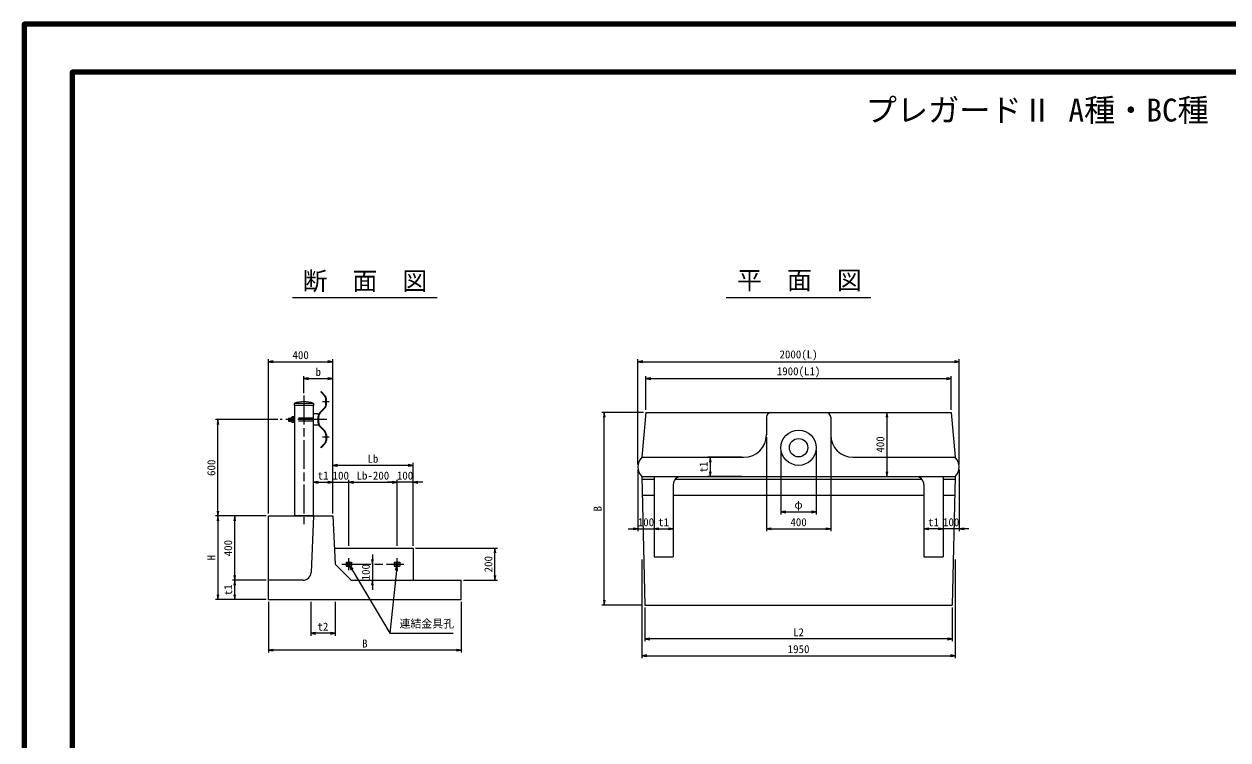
# Model space of a CAD drawing. Units: millimetres at full size, sheet at 1:15. Extents: x 0 to 12615, y 0 to 8910.
# Drawn here: x 0 to 7495, y 4455 to 8910 of the extents above; entities that cross this region are included whole.
import ezdxf
from ezdxf.enums import TextEntityAlignment as Align

# ---------------------------------------------------------------- set-up
doc = ezdxf.new("R2010")
doc.units = ezdxf.units.MM
doc.header["$LTSCALE"] = 15
doc.linetypes.add('CHAIN', pattern=[18.5, 12, -1.5, 3.5, -1.5])
doc.linetypes.add('DASHED_SPACED', pattern=[12, 6, -6])
for name, color, linetype, lineweight in [('D-BMK', 2, 'CHAIN', 13), ('D-STR-DIM', 7, 'Continuous', 13), ('D-STR-STRn', 1, 'Continuous', 25), ('D-STR-TXT', 7, 'Continuous', 13), ('D-TTL', 2, 'Continuous', 140), ('D-TTL-TXT', 7, 'Continuous', 13)]:
    doc.layers.add(name, color=color, linetype=linetype, lineweight=lineweight)
doc.styles.add('ＭＳ ゴシック', font='')
doc.styles.get('ＭＳ ゴシック').set_extended_font_data('MS Gothic')

# ---------------------------------------------------------------- blocks, each defined once
blk = doc.blocks.new('open_arrow')
at = {"color": 0, "linetype": 'Continuous', "lineweight": -2}
blk.add_lwpolyline([(7.5, 1.25), (0, 0), (7.5, -1.25)], dxfattribs=at)

msp = doc.modelspace()

# ---------------------------------------------------------------- linework, layer by layer
at = {"layer": 'D-BMK'}
for p, q in [((1741.69, 6598.71), (1741.69, 5798.71)), ((1898.58, 6558.21), (1858.64, 6558.21)), ((1885.04, 6448.71), (1595.34, 6448.71)), ((1898.58, 6339.21), (1858.64, 6339.21)), ((1979.19, 5548.71), (2364.19, 5548.71)), ((2021.69, 5511.21), (2021.69, 5586.21)), ((2321.69, 5511.21), (2321.69, 5586.21))]:
    msp.add_line(p, q, dxfattribs=at)
at = {"layer": 'D-STR-DIM'}
for p, q in [((1521.69, 5863.71), (1521.69, 6823.71)), ((1921.69, 5863.71), (1921.69, 6823.71)), ((3821.69, 6168.71), (3821.69, 6823.71)), ((5821.69, 6168.71), (5821.69, 6823.71)), ((1521.69, 6808.71), (1921.69, 6808.71)), ((3821.69, 6808.71), (5821.69, 6808.71)), ((1741.69, 6613.71), (1741.69, 6718.71)), ((1741.69, 6703.71), (1921.69, 6703.71)), ((1921.69, 5863.71), (1921.69, 6718.71)), ((3871.69, 6508.71), (3871.69, 6718.71)), ((3871.69, 6703.71), (5771.69, 6703.71)), ((5771.69, 6508.71), (5771.69, 6718.71)), ((1580.34, 6448.71), (1191.69, 6448.71)), ((1206.69, 5848.71), (1206.69, 6448.71)), ((3856.69, 6493.71), (3596.69, 6493.71)), ((3611.69, 5293.71), (3611.69, 6493.71)), ((5006.69, 6493.71), (5386.69, 6493.71)), ((5371.69, 6493.71), (5371.69, 6093.71)), ((4621.69, 6338.71), (4621.69, 5753.71)), ((5021.69, 6338.71), (5021.69, 5753.71)), ((4711.69, 6258.71), (4711.69, 5858.71)), ((4931.69, 6258.71), (4931.69, 5858.71)), ((1921.69, 5863.71), (1921.69, 6178.71)), ((2421.69, 6163.71), (1921.69, 6163.71)), ((2421.69, 5663.71), (2421.69, 6178.71)), ((4466.69, 6213.71), (4256.69, 6213.71)), ((4271.69, 6213.71), (4271.69, 6093.71)), ((1801.69, 5863.71), (1801.69, 6073.71)), ((1921.69, 5863.71), (1921.69, 6073.71)), ((1921.69, 5863.71), (1921.69, 6073.71)), ((2021.69, 5663.71), (2021.69, 6073.71)), ((2021.69, 5663.71), (2021.69, 6073.71)), ((2321.69, 5663.71), (2321.69, 6073.71)), ((2321.69, 5663.71), (2321.69, 6073.71)), ((2421.69, 5663.71), (2421.69, 6073.71)), ((3821.69, 6138.71), (3821.69, 5753.71)), ((3921.69, 6078.71), (3921.69, 5753.71)), ((3921.69, 6078.71), (3921.69, 5753.71)), ((4466.69, 6093.71), (4256.69, 6093.71)), ((5036.69, 6093.71), (5386.69, 6093.71)), ((5821.69, 6138.71), (5821.69, 5753.71)), ((1801.69, 6058.71), (1921.69, 6058.71)), ((1861.69, 6058.71), (2081.69, 6058.71)), ((2021.69, 6058.71), (2321.69, 6058.71)), ((2481.69, 6058.71), (2261.69, 6058.71)), ((4041.69, 5963.71), (4041.69, 5753.71)), ((5601.69, 5963.71), (5601.69, 5753.71)), ((5721.69, 5963.71), (5721.69, 5753.71)), ((5721.69, 5963.71), (5721.69, 5753.71)), ((1506.69, 5848.71), (1191.69, 5848.71)), ((1506.69, 5848.71), (1191.69, 5848.71)), ((1206.69, 5848.71), (1206.69, 5328.71)), ((1506.69, 5848.71), (1296.69, 5848.71)), ((1311.69, 5448.71), (1311.69, 5848.71)), ((4711.69, 5873.71), (4931.69, 5873.71)), ((3761.69, 5768.71), (3981.69, 5768.71)), ((3921.69, 5768.71), (4041.69, 5768.71)), ((4621.69, 5768.71), (5021.69, 5768.71)), ((5721.69, 5768.71), (5601.69, 5768.71)), ((5881.69, 5768.71), (5661.69, 5768.71)), ((2436.69, 5648.71), (2946.69, 5648.71)), ((2931.69, 5448.71), (2931.69, 5648.71)), ((2168.39, 5608.71), (2168.39, 5388.71)), ((3846.69, 5578.71), (3846.69, 4963.71)), ((5796.69, 5578.71), (5796.69, 4963.71)), ((1506.69, 5448.71), (1296.69, 5448.71)), ((1506.69, 5448.71), (1296.69, 5448.71)), ((1311.69, 5328.71), (1311.69, 5448.71)), ((2736.69, 5448.71), (2946.69, 5448.71)), ((1506.69, 5328.71), (1191.69, 5328.71)), ((1506.69, 5328.71), (1296.69, 5328.71)), ((1521.69, 5313.71), (1521.69, 4998.71)), ((1784.69, 5313.71), (1784.69, 5103.71)), ((1936.69, 5313.71), (1936.69, 5103.71)), ((2721.69, 5313.71), (2721.69, 4998.71)), ((3849.69, 5293.71), (3596.69, 5293.71)), ((3864.69, 5278.71), (3864.69, 5068.71)), ((5778.69, 5278.71), (5778.69, 5068.71)), ((1936.69, 5118.71), (1784.69, 5118.71)), ((5778.69, 5083.71), (3864.69, 5083.71)), ((2721.69, 5013.71), (1521.69, 5013.71)), ((3846.69, 4978.71), (5796.69, 4978.71))]:
    msp.add_line(p, q, dxfattribs=at)
at = {"layer": 'D-STR-STRn'}
for p, q in [((1848.85, 6623.71), (1846.62, 6621.4)), ((1846.62, 6621.4), (1872.08, 6595.05)), ((1848.85, 6623.71), (1874.38, 6597.27)), ((1681.54, 6548.71), (1681.54, 6536.21)), ((1801.84, 6548.71), (1681.54, 6548.71)), ((1801.84, 6536.21), (1681.54, 6536.21)), ((1684.54, 6536.21), (1684.54, 5848.71)), ((1798.84, 6536.21), (1798.84, 6483.71)), ((1801.84, 6548.71), (1801.84, 6536.21)), ((1870.11, 6521.91), (1841.27, 6492.05)), ((1878.64, 6543.03), (1878.64, 6578.79)), ((1881.84, 6543.03), (1881.84, 6578.79)), ((1645.34, 6457.71), (1665.34, 6457.71)), ((1645.34, 6457.71), (1645.34, 6439.71)), ((1647.84, 6457.71), (1647.84, 6439.71)), ((1650.34, 6457.71), (1650.34, 6439.71)), ((1652.84, 6457.71), (1652.84, 6439.71)), ((1655.34, 6457.71), (1655.34, 6439.71)), ((1657.84, 6457.71), (1657.84, 6439.71)), ((1660.34, 6457.71), (1660.34, 6439.71)), ((1662.84, 6457.71), (1662.84, 6439.71)), ((1665.34, 6435.69), (1665.34, 6461.73)), ((1665.34, 6457.71), (1665.34, 6439.71)), ((1681.34, 6466.01), (1668.81, 6466.01)), ((1681.34, 6457.34), (1668.81, 6457.34)), ((1684.54, 6467.21), (1681.34, 6467.21)), ((1681.34, 6467.21), (1681.34, 6430.21)), ((1681.34, 6431.4), (1681.34, 6466.01)), ((1684.54, 6459.71), (1681.34, 6459.71)), ((1684.54, 6467.21), (1684.54, 6430.21)), ((1798.84, 6483.71), (1798.84, 6413.71)), ((1831.84, 6483.71), (1798.84, 6483.71)), ((1831.84, 6483.71), (1831.84, 6413.71)), ((1831.84, 6428.71), (1831.84, 6468.71)), ((1835.04, 6428.71), (1835.04, 6468.71)), ((1835.04, 6431.4), (1835.04, 6466.01)), ((1872.41, 6519.69), (1843.58, 6489.82)), ((1645.34, 6439.71), (1665.34, 6439.71)), ((1681.34, 6440.07), (1668.81, 6440.07)), ((1681.34, 6431.4), (1668.81, 6431.4)), ((1684.54, 6437.71), (1681.34, 6437.71)), ((1684.54, 6430.21), (1681.34, 6430.21)), ((1831.84, 6413.71), (1798.84, 6413.71)), ((1798.84, 6413.71), (1798.84, 5848.71)), ((1870.11, 6375.5), (1841.27, 6405.37)), ((1872.41, 6377.73), (1843.58, 6407.59)), ((1846.62, 6276.01), (1872.08, 6302.37)), ((1848.85, 6273.71), (1874.38, 6300.14)), ((1878.64, 6354.39), (1878.64, 6318.62)), ((1881.84, 6354.39), (1881.84, 6318.62)), ((1848.85, 6273.71), (1846.62, 6276.01)), ((1798.84, 5848.71), (1684.54, 5848.71))]:
    msp.add_line(p, q, dxfattribs=at)
at = {"layer": 'D-STR-STRn', "linetype": 'DASHED_SPACED', "lineweight": 13}
for p, q in [((1798.84, 6457.94), (1684.54, 6457.94)), ((1798.84, 6439.48), (1684.54, 6439.48))]:
    msp.add_line(p, q, dxfattribs=at)
at = {"layer": 'D-STR-STRn', "lineweight": 13}
for p, q in [((3871.69, 6493.71), (3846.69, 6213.71)), ((3871.69, 6493.71), (5771.69, 6493.71)), ((4621.69, 6463.71), (4621.69, 6353.71)), ((5021.69, 6463.71), (5021.69, 6353.71)), ((5771.69, 6493.71), (5796.69, 6213.71)), ((3846.69, 6213.71), (4481.69, 6213.71)), ((5161.69, 6213.71), (5796.69, 6213.71)), ((3846.69, 6093.71), (5796.69, 6093.71)), ((3846.69, 6093.71), (3864.69, 5293.71)), ((3847.16, 6078.71), (3921.69, 6078.71)), ((3921.69, 6093.71), (3921.69, 5593.71)), ((4055.99, 6078.71), (5587.4, 6078.71)), ((5721.69, 6093.71), (5721.69, 5593.71)), ((5721.69, 6078.71), (5796.23, 6078.71)), ((5796.69, 6093.71), (5778.69, 5293.71)), ((4041.69, 6043.7), (4041.69, 5593.71)), ((5601.69, 6043.7), (5601.69, 5593.71)), ((3850.29, 5978.71), (3921.69, 5978.71)), ((4041.69, 5978.71), (5601.69, 5978.71)), ((5721.69, 5978.71), (5793.1, 5978.71)), ((1521.69, 5448.71), (1521.69, 5848.71)), ((1521.69, 5848.71), (1841.69, 5848.71)), ((1801.69, 5848.71), (1786.73, 5496.58)), ((1841.69, 5848.71), (1921.69, 5848.71)), ((1921.69, 5848.71), (1936.69, 5548.71)), ((1931.69, 5648.71), (2421.69, 5648.71)), ((2421.69, 5648.71), (2421.69, 5448.71)), ((1936.69, 5548.71), (2036.69, 5448.71)), ((2004.19, 5561.21), (2004.19, 5536.21)), ((2004.19, 5561.21), (2039.19, 5561.21)), ((2039.19, 5561.21), (2039.19, 5536.21)), ((2304.19, 5561.21), (2304.19, 5536.21)), ((2304.19, 5561.21), (2339.19, 5561.21)), ((2339.19, 5561.21), (2339.19, 5536.21)), ((3921.69, 5593.71), (4041.69, 5593.71)), ((5601.69, 5593.71), (5721.69, 5593.71)), ((2004.19, 5536.21), (2039.19, 5536.21)), ((2304.19, 5536.21), (2339.19, 5536.21)), ((1736.77, 5448.71), (1521.69, 5448.71)), ((1521.69, 5328.71), (1521.69, 5448.71)), ((2036.69, 5448.71), (2721.69, 5448.71)), ((2721.69, 5328.71), (2721.69, 5448.71)), ((1521.69, 5328.71), (2721.69, 5328.71)), ((3864.69, 5293.71), (5778.69, 5293.71))]:
    msp.add_line(p, q, dxfattribs=at)
for centre, radius in [((4821.69, 6273.71), 110), ((4821.69, 6273.71), 57.15), ((2021.69, 5548.71), 8), ((2321.69, 5548.71), 8)]:
    msp.add_circle(centre, radius, dxfattribs=at)
at = {"layer": 'D-STR-STRn'}
for centre, radius, start, end in [((1855.24, 6578.79), 26.6, 0, 44), ((1741.69, 6403.96), 156.75, 67.4351, 112.5649), ((1848.24, 6543.03), 30.4, 316, 0), ((1855.24, 6578.79), 23.4, 0, 44), ((1848.24, 6543.03), 33.6, 316, 0), ((1669.79, 6461.68), 4.45, 102.80038, 257.19962), ((1677.84, 6448.71), 12.5, 136.3091, 223.6909), ((1865.44, 6468.71), 33.6, 136, 180), ((1865.44, 6468.71), 30.4, 136, 180), ((1669.79, 6435.73), 4.45, 102.80038, 257.19962), ((1865.44, 6428.71), 33.6, 180, 224), ((1865.44, 6428.71), 30.4, 180, 224), ((1848.24, 6354.39), 30.4, 0, 44), ((1848.24, 6354.39), 33.6, 0, 44), ((1855.24, 6318.62), 23.4, 316, 0), ((1855.24, 6318.62), 26.6, 316, 0)]:
    msp.add_arc(centre, radius, start, end, dxfattribs=at)
at = {"layer": 'D-STR-STRn', "lineweight": 13}
for centre, radius, start, end in [((4651.69, 6463.71), 30, 90, 180), ((4991.69, 6463.71), 30, 0, 90), ((4481.69, 6353.71), 140, 270, 0), ((5161.69, 6353.71), 140, 180, 270), ((3906.19, 6153.71), 84.5, 134.76027, 225.23973), ((5737.19, 6153.71), 84.5, 314.76027, 45.23973), ((4091.7, 6043.7), 50, 90, 180), ((5551.69, 6043.7), 50, 0, 90), ((1736.77, 5498.71), 50, 270, 357.56639)]:
    msp.add_arc(centre, radius, start, end, dxfattribs=at)
at = {"layer": 'D-STR-TXT'}
for points in [[(2021.69, 5548.71), (2042.13, 5514.32), (2277.24, 5118.71), (2671.69, 5118.71)], [(2321.69, 5548.71), (2317.58, 5508.92), (2277.24, 5118.71)]]:
    msp.add_lwpolyline(points, dxfattribs=at)
at = {"layer": 'D-TTL'}
for points in [[(0, 0), (12615, 0), (12615, 8910), (0, 8910)], [(300, 300), (12315, 300), (12315, 8610), (300, 8610)]]:
    msp.add_lwpolyline(points, close=True, dxfattribs=at)
at = {"layer": 'D-TTL-TXT'}
for p, q in [((1671.69, 7208.71), (2571.69, 7208.71)), ((4371.69, 7208.71), (5271.69, 7208.71))]:
    msp.add_line(p, q, dxfattribs=at)

# ---------------------------------------------------------------- block references
at = {"layer": 'D-STR-DIM', "xscale": 4, "yscale": 4}
for p in [(1521.69, 6808.71), (3821.69, 6808.71), (1741.69, 6703.71), (3871.69, 6703.71), (1921.69, 6163.71), (1801.69, 6058.71), (2021.69, 6058.71), (2021.69, 6058.71), (2421.69, 6058.71), (4711.69, 5873.71), (3921.69, 5768.71), (3921.69, 5768.71), (4621.69, 5768.71), (5601.69, 5768.71), (5821.69, 5768.71), (1784.69, 5118.71), (3864.69, 5083.71), (1521.69, 5013.71), (3846.69, 4978.71)]:
    msp.add_blockref('open_arrow', p, dxfattribs=at)
for p, rotation in [((1921.69, 6808.71), 180), ((5821.69, 6808.71), 180), ((1921.69, 6703.71), 180), ((5771.69, 6703.71), 180), ((1206.69, 6448.71), 270), ((3611.69, 6493.71), 270), ((5371.69, 6493.71), 270), ((2421.69, 6163.71), 180), ((4271.69, 6213.71), 270), ((4271.69, 6093.71), 90), ((5371.69, 6093.71), 90), ((1921.69, 6058.71), 180), ((1921.69, 6058.71), 180), ((2321.69, 6058.71), 180), ((2321.69, 6058.71), 180), ((1206.69, 5848.71), 90), ((1206.69, 5848.71), 270), ((1311.69, 5848.71), 270), ((4931.69, 5873.71), 180), ((3821.69, 5768.71), 180), ((4041.69, 5768.71), 180), ((5021.69, 5768.71), 180), ((5721.69, 5768.71), 180), ((5721.69, 5768.71), 180), ((2931.69, 5648.71), 270), ((2168.39, 5548.71), 90), ((1311.69, 5448.71), 90), ((2931.69, 5448.71), 90), ((1311.69, 5448.71), 270), ((2168.39, 5448.71), 270), ((1206.69, 5328.71), 90), ((1311.69, 5328.71), 90), ((3611.69, 5293.71), 90), ((1936.69, 5118.71), 180), ((5778.69, 5083.71), 180), ((2721.69, 5013.71), 180), ((5796.69, 4978.71), 180)]:
    msp.add_blockref('open_arrow', p, dxfattribs=dict(at, rotation=rotation))
at = {"layer": 'D-STR-TXT', "xscale": 5.33, "yscale": 5.33}
for p, rotation in [((2021.69, 5548.71), 300.7), ((2321.69, 5548.71), 264.1)]:
    msp.add_blockref('open_arrow', p, dxfattribs=dict(at, rotation=rotation))

# ---------------------------------------------------------------- texts
at = {"layer": 'D-STR-DIM', "style": 'ＭＳ ゴシック'}
for s, p in [('400', (1721.69, 6849.96)), ('2000(L)', (4821.69, 6854.35)), ('b', (1831.69, 6744.96)), ('1900(L1)', (4821.69, 6749.35)), ('Lb', (2171.69, 6204.96)), ('t1', (1861.69, 6099.96)), ('100', (1971.69, 6099.96)), ('Lb-200', (2171.69, 6099.96)), ('100', (2371.69, 6099.96)), ('φ', (4821.69, 5919.22)), ('100', (3871.69, 5809.96)), ('t1', (3981.69, 5809.96)), ('400', (4821.69, 5809.96)), ('t1', (5661.69, 5809.96)), ('100', (5771.69, 5809.96)), ('t2', (1860.69, 5159.96)), ('L2', (4821.69, 5124.96)), ('B', (2121.69, 5054.96)), ('1950', (4821.69, 5019.96))]:
    msp.add_text(s, height=49.84, dxfattribs=at).set_placement(p, align=Align.MIDDLE_CENTER)
for s, p in [('400', (5330.44, 6293.71)), ('600', (1165.44, 6148.71)), ('t1', (4230.44, 6153.71)), ('B', (3570.44, 5893.71)), ('400', (1270.44, 5648.71)), ('H', (1165.44, 5588.71)), ('200', (2890.44, 5548.71)), ('100', (2127.14, 5498.71)), ('t1', (1270.44, 5388.71))]:
    msp.add_text(s, height=49.84, rotation=90, dxfattribs=at).set_placement(p, align=Align.MIDDLE_CENTER)
at = {"layer": 'D-STR-TXT', "style": 'ＭＳ ゴシック'}
msp.add_text('連結金具孔', height=49.84, dxfattribs=at).set_placement((2337.24, 5138.71), align=Align.BOTTOM_LEFT)
at = {"layer": 'D-TTL-TXT', "style": 'ＭＳ ゴシック'}
for s, height, p in [('プレガードⅡ A種・BC種', 142.4, (6307.5, 8260.83)), ('断\u3000面\u3000図', 113.9, (2121.69, 7219.96))]:
    msp.add_text(s, height=height, dxfattribs=at).set_placement(p, align=Align.BOTTOM_CENTER)
msp.add_text('平\u3000面\u3000図', height=113.9, dxfattribs=at).set_placement((4438.68, 7225.2), align=Align.BOTTOM_LEFT)

doc.saveas('drawing.dxf')
